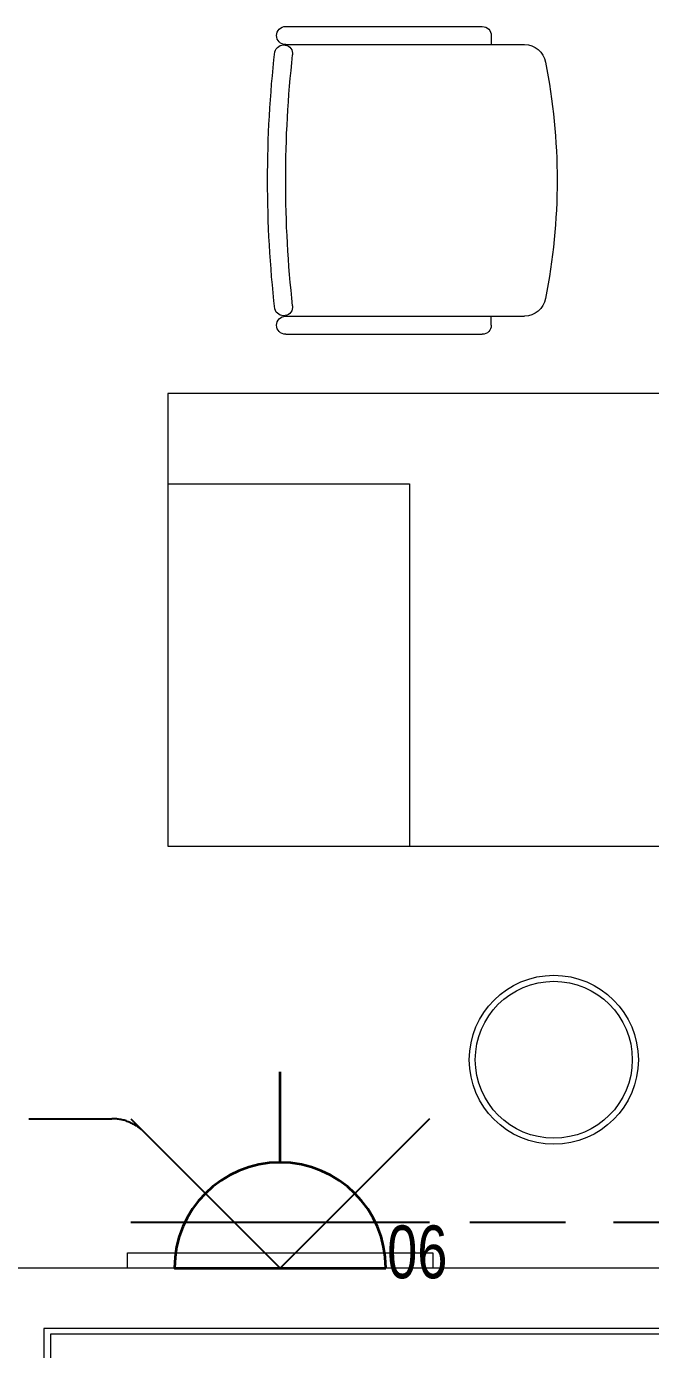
# Model space of a CAD drawing. Header units: inches. Extents: x -12418 to 57169, y -29325 to 19878.
# Drawn here: x 46554 to 47588, y -6982 to -4790 of the extents above; entities that cross this region are included whole.
import ezdxf
from ezdxf.enums import TextEntityAlignment as Align

# ---------------------------------------------------------------- set-up
doc = ezdxf.new("R2010")
doc.units = ezdxf.units.IN
doc.header["$LTSCALE"] = 25
doc.header["$MEASUREMENT"] = 0
for name, pattern in [('00-Ground Floor$0$HIDDEN', [9.525, 6.35, -3.175]), ('DASHDOT', [25.4, 12.7, -6.35, 0, -6.35]), ('HIDDEN', [9.525, 6.35, -3.175])]:
    doc.linetypes.add(name, pattern=pattern)
doc.layers.get('0').update_dxf_attribs({"color": 8})
doc.layers.get('Defpoints').update_dxf_attribs({"color": 8})
for name, color, linetype, lineweight in [('00-Ground Floor$0$72_EGR_EQP_TAG', 142, 'Continuous', 5), ('00-Ground Floor$0$LOADING', 253, 'Continuous', 5), ('00-Ground Floor$0$Walls', 251, 'Continuous', 5), ('E-LITE-CLNG-CNDT', 6, 'DASHDOT', 35), ('E-LITE-EXIT-NUMB', 6, 'Continuous', 25), ('E-POWR-FLOR-CNDT', 6, 'HIDDEN', 25), ('E-POWR-WALL @ 100', 4, 'Continuous', 35)]:
    doc.layers.add(name, color=color, linetype=linetype, lineweight=lineweight)
doc.styles.add('00-Ground Floor$0$X3G_ENTITY_257CFD', font='swisscl.ttf', dxfattribs={"height": 200})
doc.styles.add('DC_Simplex', font='SIMPLEX.shx', dxfattribs={"width": 0.7})

# ---------------------------------------------------------------- blocks, each defined once
blk = doc.blocks.new('00-Ground Floor$0$WM00001-P')
at = {"layer": '00-Ground Floor$0$LOADING'}
for radius in [0.14, 0.13]:
    blk.add_circle((0, 0), radius, dxfattribs=at)
blk = doc.blocks.new('00-Ground Floor$0$GF21043-P')
at = {"color": 0}
for p, q in [((0.8, 0.75), (-0.8, 0.75)), ((-0.8, 0.75), (-0.8, 0)), ((-0.8, 0), (0.8, 0))]:
    blk.add_line(p, q, dxfattribs=at)
at = {"color": 0, "linetype": '00-Ground Floor$0$HIDDEN'}
for p, q in [((-0.8, 0.6), (-0.4, 0.6)), ((-0.4, 0.6), (-0.4, 0))]:
    blk.add_line(p, q, dxfattribs=at)
blk = doc.blocks.new('00-Ground Floor$0$GF21016-P')
at = {"layer": '00-Ground Floor$0$LOADING', "extrusion": (-1.24384e-09, -1.20261e-09, -1)}
for p, q in [((0.0128, 0.0179), (0.0128, 0.4136)), ((0.4628, 0.0179), (0.4628, 0.4136)), ((-0.0022, 0.3585), (0.0128, 0.3585)), ((0.4778, 0.3585), (0.4628, 0.3585)), ((-0.0172, 0.0179), (-0.0172, 0.3435)), ((0.4928, 0.0179), (0.4928, 0.3435)), ((0.4778, 0.0029), (0.4778, 0.0029))]:
    blk.add_line(p, q, dxfattribs=at)
for centre, radius, start, end in [((-0.2378, -0.5362), 1.0036, 78.7568, 101.2432), ((-0.0478, 0.4136), 0.035, 0, 80.6557), ((-0.4278, 0.4136), 0.035, 99.3443, 180), ((0.0022, 0.3435), 0.015, 0, 90), ((-0.4778, 0.3435), 0.015, 90, 180), ((-0.0284, 0.0145), 0.015, 284.3864, 95.5209), ((-0.2378, 1.8928), 1.8749, 263.6341, 276.3659), ((-0.4471, 0.0145), 0.015, 84.4791, 255.6136), ((0.0022, 0.0179), 0.015, 270, 0), ((0.0022, 0.0179), 0.015, 180, 270), ((-0.2378, 1.8734), 1.8855, 263.5119, 276.4881), ((-0.4778, 0.0179), 0.015, 270, 0), ((-0.4778, 0.0179), 0.015, 180, 270)]:
    blk.add_arc(centre, radius, start, end, dxfattribs=at)
blk = doc.blocks.new('00-Ground Floor')
at = {"layer": '00-Ground Floor$0$LOADING', "elevation": 0}
blk.add_lwpolyline([(47227.2, -6822.4), (47227.2, -6847.4), (46721.2, -6847.4), (46721.2, -6822.4), (47227.2, -6822.4)], dxfattribs=at)
blk.add_lwpolyline([(46593.8, -6956.7), (46593.8, -7556.7), (47693.8, -7556.7), (47693.8, -6956.7)], close=True, dxfattribs=at)
at = {"layer": '00-Ground Floor$0$Walls'}
for p, q in [((48817.9, -6847.4, 0), (46362.9, -6847.4, 0)), ((48817.9, -6947.4, 0), (46582.9, -6947.4, 0)), ((46582.9, -6947.4, 0), (46582.9, -7667.4, 0))]:
    blk.add_line(p, q, dxfattribs=at)
at = {"layer": '00-Ground Floor$0$LOADING', "color": 1, "extrusion": (-1.86519e-05, -4.75185e-05, 1), "xscale": 1000.000000000001, "yscale": 1000.000000000001, "zscale": -1000.000000000011, "rotation": 269.9999749024569}
blk.add_blockref('00-Ground Floor$0$GF21016-P', (46965.5, -4807.4, -0.7), dxfattribs=at)
at = {"layer": '00-Ground Floor$0$LOADING', "extrusion": (-2.24019e-05, -2.34045e-18, 1), "xscale": 1000, "yscale": 1000, "zscale": 1000, "rotation": 359.9999999999999}
blk.add_blockref('00-Ground Floor$0$GF21043-P', (47588.3, -6148.1, -1.1), dxfattribs=at)
at = {"layer": '00-Ground Floor$0$LOADING', "extrusion": (2.24019e-05, 2.33707e-18, -1), "xscale": -1000, "yscale": 1000, "zscale": 1000, "rotation": 359.9999999999996}
blk.add_blockref('00-Ground Floor$0$WM00001-P', (-47427.5, -6502.3, 1.1), dxfattribs=at)
at = {"layer": '00-Ground Floor$0$72_EGR_EQP_TAG', "insert": (47201.4, -6776.9, 0), "char_height": 87.47, "attachment_point": 2, "style": '00-Ground Floor$0$X3G_ENTITY_257CFD'}
blk.add_mtext('06', dxfattribs=at)
blk = doc.blocks.new('*U32')
blk.add_line((0, -1.75), (0, -3.25))
blk.add_lwpolyline([(-1.75, 0, 1), (1.75, 0)], format="xyb", close=True)
at = {"layer": 'Defpoints'}
for p, q in [((-2.475, -2.475), (0, 0)), ((2.475, -2.475), (0, 0)), ((2.475, -0.758), (-2.475, -0.758))]:
    blk.add_line(p, q, dxfattribs=at)
at = {"layer": 'E-LITE-EXIT-NUMB', "style": 'DC_Simplex', "width": 0.7, "flags": 8}
blk.add_attdef('TYPE', text='', height=2, rotation=360, dxfattribs=at).set_placement((-2.682, 5.238), align=Align.RIGHT)
blk.add_attdef('CIRCUIT', (2.682, 5.238), '', height=2, rotation=360, dxfattribs=at)

msp = doc.modelspace()

# ---------------------------------------------------------------- linework, layer by layer
at = {"layer": 'E-POWR-FLOR-CNDT', "elevation": 0}
for points in [[(45406.7, -5748.2), (45508.4, -5850, -0.198912), (45530.4, -5903.1), (45530.4, -6524.9, 0.414214), (45605.4, -6599.9), (46695.7, -6599.9, -0.198912), (46748.7, -6621.9), (46850.5, -6723.7)], [(47050.1, -6771.6), (48495.4, -6771.6, 0.414214), (48570.4, -6696.6), (48570.4, -6339.3), (48694.2, -6215.6)]]:
    msp.add_lwpolyline(points, format="xyb", dxfattribs=at)

# ---------------------------------------------------------------- block references
at = {"layer": 'E-LITE-CLNG-CNDT'}
msp.add_blockref('00-Ground Floor', (0, 0), dxfattribs=at)
at = {"layer": 'E-POWR-WALL @ 100', "xscale": 100, "yscale": 100, "zscale": 100, "rotation": 180}
msp.add_blockref('*U32', (46974.2, -6847.4, 0), dxfattribs=at)

doc.saveas('drawing.dxf')
